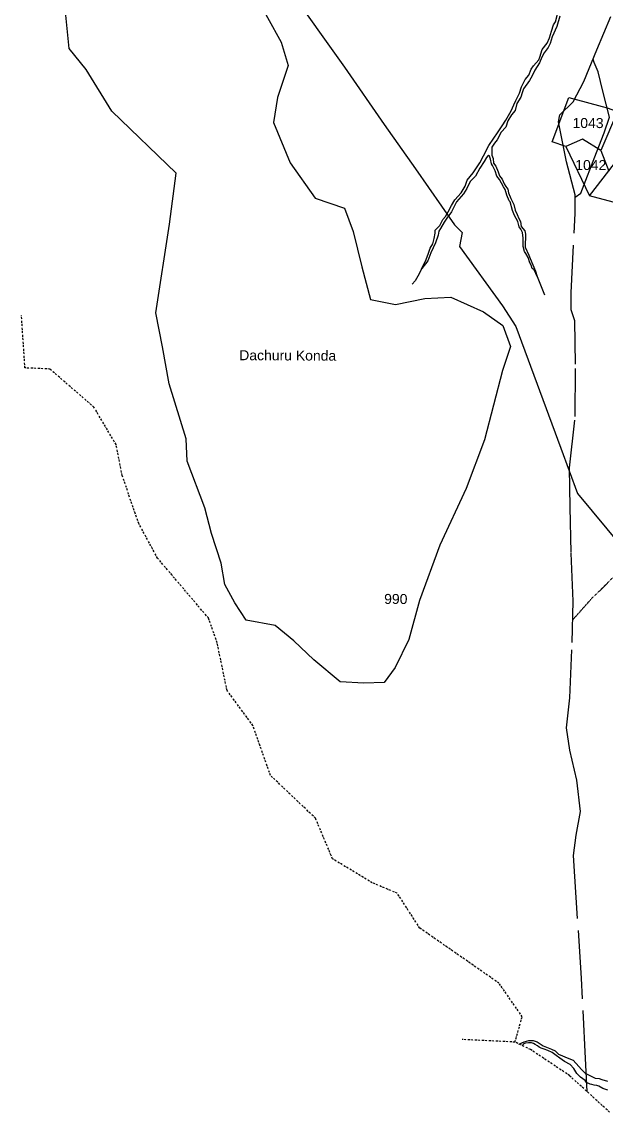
# Model space of a CAD drawing. Header units: inches. Extents: x 304037 to 460575, y 1453943 to 1639883.
# Drawn here: x 341852 to 343851, y 1584579 to 1588310 of the extents above; entities that cross this region are included whole.
import ezdxf

# ---------------------------------------------------------------- set-up
doc = ezdxf.new("R2010")
doc.units = ezdxf.units.IN
doc.header["$MEASUREMENT"] = 0
for name, pattern in [('ACAD_ISO02W100', [15, 12, -3]), ('ACAD_ISO07W100', [3, 0, -3]), ('BORDER', [1.75, 0.5, -0.25, 0.5, -0.25, 0, -0.25])]:
    doc.linetypes.add(name, pattern=pattern)
for name, color, linetype in [('CARTTRACK', 30, 'ACAD_ISO02W100'), ('HILL', 8, 'Continuous'), ('NALA', 4, 'Continuous'), ('SURVEY_BND', 7, 'Continuous'), ('SURVEY_NO', 7, 'Continuous'), ('WATER_BODY', 4, 'Continuous')]:
    doc.layers.add(name, color=color, linetype=linetype)
doc.layers.add('FOOTPATH', color=150, linetype='ACAD_ISO07W100', lineweight=30)
doc.layers.add('VILL_BOUNDARY', color=6, linetype='BORDER', lineweight=30)
doc.styles.get("Standard").update_dxf_attribs({"font": 'arial.ttf'})

# ---------------------------------------------------------------- blocks, each defined once
blk = doc.blocks.new('DACHURU')
at = {"layer": 'CARTTRACK'}
for points in [[(2080.38, 113.68), (2079.92, 121.95), (2078.84, 142.02), (2077.41, 162.2), (2076.67, 172.71), (2077.35, 177.86), (2078.38, 183.76), (2077.41, 191.57), (2075.63, 199.07), (2074.72, 204.67), (2075.58, 212.21), (2076.03, 226.06), (2076.26, 236.4), (2075.69, 248.53), (2075.4, 259.95), (2075.12, 269.76), (2076.55, 282.63), (2076.55, 295.74), (2076.32, 306.55), (2075.4, 309.3), (2075.35, 313.53), (2076.21, 333.43), (2076.21, 338.05), (2074.03, 346.34), (2071.97, 356.36), (2072.3, 358.08), (2075.6, 361.38), (2078.24, 366.42), (2081.45, 374.37), (2084.94, 382.75)], [(2076.21, 337.46), (2077.65, 338.54), (2081.53, 348.68), (2083.37, 353.62), (2084.73, 357.57), (2082.97, 364.08), (2081.85, 368.93), (2080.81, 371.21), (2080.51, 372.04)]]:
    blk.add_lwpolyline(points, dxfattribs=at)
at = {"layer": 'FOOTPATH', "ltscale": 0.0001}
blk.add_lwpolyline([(2076.16, 231.7), (2080.74, 236.91), (2087.04, 243.21)], dxfattribs=at)
at = {"layer": 'HILL', "ltscale": 0.0001}
blk.add_lwpolyline([(1995.58, 388.28), (2002.43, 375.91), (2004.27, 370.05), (2001.65, 362.02), (2000.68, 355.82), (2004.89, 345.71), (2011.18, 336.89), (2018.53, 334.44), (2020.71, 328.59), (2022.9, 319.77), (2025.17, 311.6), (2031.38, 310.37), (2038.73, 311.95), (2045.28, 312.3), (2053.42, 308.71), (2058.31, 305.31), (2060.24, 300.07), (2058.23, 294.04), (2053.87, 276.66), (2049.33, 264.44), (2042.86, 250.2), (2037.78, 236.34), (2035.16, 226.55), (2031.84, 219.57), (2029.04, 215.81), (2023.96, 215.59), (2023.96, 215.59), (2018.05, 215.92), (2011.44, 221.38), (2006.46, 226.13), (2001.76, 229.9), (1994.51, 231.24), (1991.61, 235.5), (1989.09, 240.09), (1988.16, 245.44), (1985.7, 252.81), (1984, 259.3), (1979.52, 270.88), (1979.19, 276.5), (1974.92, 290.24), (1973.17, 299.46), (1971.48, 308.03), (1974.78, 330.23), (1976.35, 342.98), (1960.18, 358.41), (1953.7, 368.8), (1949.42, 374.04), (1948.36, 384.06)], dxfattribs=at)
at = {"layer": 'NALA'}
for points in [[(2037.89, 319.37), (2038.73, 320.95), (2039.03, 321.72), (2039.57, 323.28), (2040.05, 324.56), (2040.7, 325.61), (2041.04, 327), (2041.23, 328.3), (2041.24, 329.02), (2042.44, 330.27), (2043.14, 331.72), (2043.79, 332.52), (2044.5, 333.7), (2045.27, 335.24), (2046.09, 336.65), (2047.72, 338.47), (2048.7, 340.13), (2049.15, 341.61), (2050.69, 343.47), (2052.3, 345.99), (2053.23, 347.76), (2054.54, 350.33), (2055.81, 352.12), (2056.68, 353.47), (2057.87, 355.22), (2058.8, 356.65), (2060.08, 359.01), (2060.72, 360.56), (2061.28, 361.62), (2062.19, 363.49), (2062.62, 365.01), (2063.53, 366.92), (2064.46, 367.98), (2065.05, 369.44), (2065.62, 370.34), (2066.91, 371.78), (2067.21, 372.48), (2067.81, 374.4), (2069.04, 376.02), (2069.59, 377.37), (2070.08, 379.01), (2070.58, 380.59), (2071.1, 381.34), (2071.52, 383.3)], [(2072.15, 382.81), (2071.43, 380.15), (2070.22, 377.61), (2069.76, 375.96), (2069.25, 374.94), (2068.29, 373.56), (2067.72, 372.47), (2067.16, 371.1), (2065.94, 369.25), (2065.27, 367.82), (2064.66, 366.62), (2063.16, 364.53), (2062.84, 363.52), (2062.47, 362.42), (2061.49, 360.87), (2061.06, 359.1), (2060.22, 358.06), (2059.26, 356.54), (2058.78, 354.95), (2057.6, 353.67), (2056.67, 351.74), (2055.99, 350.88), (2055.34, 349.9), (2055.32, 347.93), (2055.66, 347.1), (2055.72, 345.91), (2056.3, 345.19), (2056.91, 343.76), (2057.23, 342.74), (2057.92, 341.93), (2058.41, 340.75), (2058.83, 340.09), (2059.37, 339.44), (2059.57, 338.52), (2060.15, 337.06), (2060.87, 335.6), (2061.23, 334.16), (2061.72, 333.1), (2062.13, 332.1), (2062.61, 331.34), (2062.79, 330.06), (2063.65, 328.97), (2063.88, 328.14), (2063.77, 324.94), (2064.71, 322.96), (2065.02, 322.05), (2066.43, 318.9), (2066.81, 317.62), (2068.66, 313.02)], [(2066.81, 317.62), (2066.02, 319.22), (2065.58, 319.56), (2065.28, 320.44), (2064.96, 321.01), (2064.54, 322.38), (2063.97, 323.32), (2063.63, 323.86), (2063.31, 325.12), (2063.23, 327.13), (2063.12, 328.6), (2062.68, 329.42), (2062.29, 330.03), (2061.89, 331.37), (2061.04, 332.8), (2060.56, 334.09), (2059.99, 336.23), (2059.71, 336.52), (2059.09, 337.94), (2058.73, 339.36), (2058.26, 339.97), (2057.27, 341.79), (2056.6, 342.67), (2056.14, 343.97), (2055.53, 345.28), (2055.25, 345.76), (2054.99, 346.9), (2054.71, 347.62), (2054.47, 347.84), (2054.31, 347.74), (2053.98, 347.3), (2053.44, 346.28), (2052.31, 344.63), (2051.24, 342.66), (2049.96, 341.25), (2049.08, 339.49), (2048.27, 338.17), (2046.53, 336.18), (2045.33, 333.66), (2044.13, 332.08), (2043.44, 331.06), (2042.61, 329.47), (2042.16, 328.85), (2042.02, 327.78), (2041.34, 325.88), (2040.19, 323.39), (2039.42, 321.37), (2037.94, 319.48), (2037, 317.49), (2036.28, 316.35), (2035.58, 315.51)], [(2063.28, 125.47), (2064.61, 126.09), (2065.71, 126.4), (2066.83, 126.4), (2067.83, 126.03), (2069.36, 125.04), (2071.44, 124.29), (2072.33, 123.82), (2073.22, 122.99), (2075.76, 121.94), (2076.88, 121.52), (2078.26, 119.98), (2078.94, 119.17), (2079.88, 118.26), (2081.03, 117.71), (2082.35, 117.08), (2083.36, 116.94), (2084.07, 116.72), (2085.5, 116.3)], [(2085.54, 114.05), (2084.3, 114.47), (2083.33, 115.06), (2082.78, 115.2), (2082.12, 115.27), (2081.59, 115.43), (2081.18, 115.58), (2080.26, 115.94), (2079.88, 116.43), (2078.71, 117.26), (2077.76, 118.16), (2077.01, 119.4), (2076.09, 120.45), (2074.7, 121.2), (2073.55, 122), (2072.61, 122.66), (2071.58, 123.42), (2070.51, 123.95), (2069.59, 124.23), (2068.85, 124.47), (2068.33, 124.75), (2067.94, 125.07), (2067.32, 125.38), (2066.93, 125.65), (2066.42, 125.8), (2066, 125.8), (2065.68, 125.8), (2064.95, 125.68), (2064.68, 125.63), (2064.37, 125.43), (2064.17, 125.07)]]:
    blk.add_lwpolyline(points, dxfattribs=at)
at = {"layer": 'SURVEY_BND'}
for points in [[(2003.86, 389.83), (2018.31, 369.76), (2028.32, 355.44), (2036.21, 344.42), (2046.07, 330.38), (2048.02, 328.52), (2047.34, 324.96), (2058.18, 310.24), (2061.51, 305.09), (2072.96, 274.64), (2077.16, 263.31), (2098.91, 237.45), (2105.49, 227.93), (2120.47, 213.22), (2133.43, 202.27), (2149.58, 188.79), (2164.83, 174.13), (2179.18, 172.55)], [(2073.83, 350.15), (2070.39, 351.35), (2074.47, 362.46), (2084.1, 359.9), (2086.67, 359.02)], [(2092.7, 359.23), (2086.67, 359.02), (2082.62, 349.2), (2084.59, 344.09)], [(2082.62, 349.2), (2077.94, 352.01), (2073.83, 350.15), (2079.83, 337.82)], [(2103.95, 330.97), (2089.52, 335.3), (2079.83, 337.82), (2087.41, 347.82), (2091.03, 347.08), (2093.46, 343.46), (2098.16, 342.88), (2103.95, 330.97)]]:
    blk.add_lwpolyline(points, dxfattribs=at)
at = {"layer": 'VILL_BOUNDARY', "lineweight": -3}
blk.add_lwpolyline([(2086.05, 108.55), (2075.98, 117.65), (2066.2, 124.11), (2062.28, 125.97), (2064.05, 132.34), (2058.2, 140.69), (2038.3, 154.39), (2032.64, 163.06), (2026.34, 165.66), (2016.4, 171.58), (2012.08, 181.72), (2000.78, 192.37), (1996.31, 204.86), (1989.78, 213.59), (1987.24, 225.53), (1985.01, 231.7), (1972.22, 246.61), (1967.48, 255.22), (1963.25, 267.28), (1961.69, 274.97), (1956.09, 284.34), (1945.02, 293.79), (1938.79, 294.04), (1937.86, 307.16)], dxfattribs=at)
at = {"layer": 'VILL_BOUNDARY'}
blk.add_lwpolyline([(2062.28, 125.97), (2049.04, 126.55)], dxfattribs=at)
at = {"layer": 'SURVEY_NO'}
for s, p in [('1043', (2075.46, 354.82)), ('1042', (2076.2, 344.31)), ('Dachuru Konda', (1992.38, 296.26)), ('990', (2028.96, 235.46))]:
    blk.add_text(s, height=2.5, dxfattribs=at).set_placement(p)

msp = doc.modelspace()

# ---------------------------------------------------------------- block references
at = {"layer": 'WATER_BODY', "xscale": 13.67202502436796, "yscale": 13.67202502433065, "zscale": 13.67202502438499, "rotation": 359.6973965392478}
msp.add_blockref('DACHURU', (315334.9, 1583245.7), dxfattribs=at)

doc.saveas('drawing.dxf')
